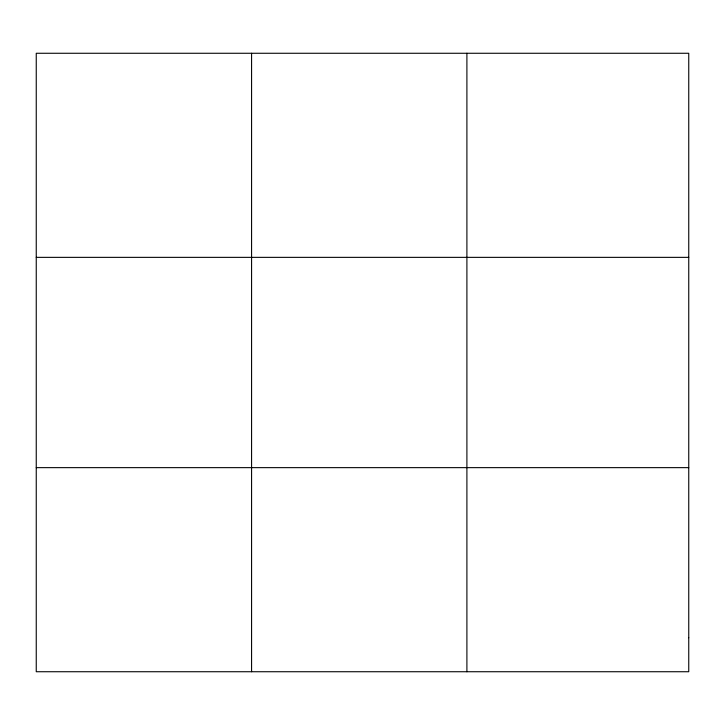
<?xml version="1.0" encoding="UTF-8"?>
<svg xmlns="http://www.w3.org/2000/svg" width="725" height="725" viewBox="0 0 725 725"><rect width="100%" height="100%" fill="white"/><g stroke="black" fill="none" stroke-linecap="round" stroke-linejoin="round"><path stroke-width="1.09" d="M251.575 671.731L251.575 53.269M466.9 671.731L466.9 53.269M36.25 257.357L688.75 257.357M36.25 467.643L688.75 467.643M688.75 637.719L688.75 671.731L36.25 671.731L36.25 53.269L688.75 53.269L688.75 637.719"/></g></svg>
